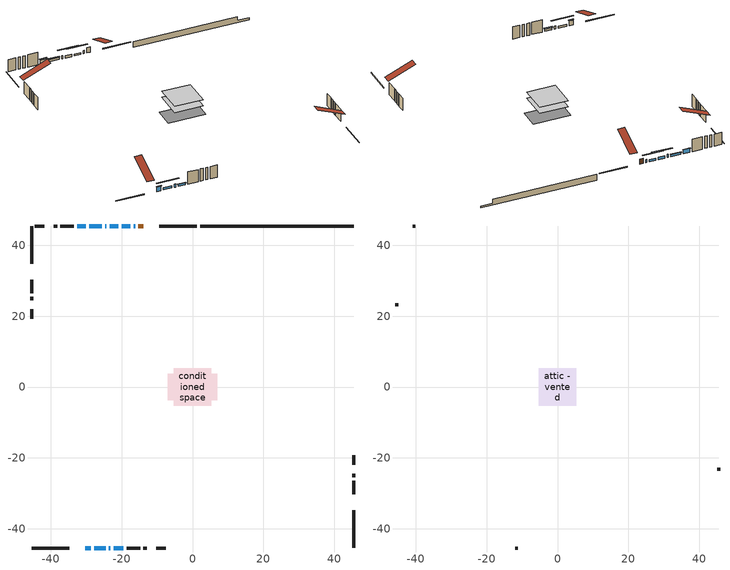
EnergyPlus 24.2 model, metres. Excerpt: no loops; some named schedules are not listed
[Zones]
conditioned space
 floor adiabatic (AdiabaticFloorConstruction): -5.32,-5.32 -5.32,5.32 5.32,5.32 5.32,-5.32 z3.97
 floor foundation (Slab1 construction): -7.03,-3.79 -7.03,3.79 7.03,3.79 7.03,-3.79 z-0.76
 wall outside (RimJoist1 construction): 1.25,45.47 -9.35,45.47 / -45.47,-45.47 -34.86,-45.47 / -45.47,45.47 -45.47,34.86 / 45.47,-45.47 45.47,-34.86 z1.53:1.83
 wall outside (AdiabaticWallConstruction 1): -13.98,45.47 -15.29,45.47 z1.53:3.56
 wall outside (AdiabaticWallConstruction): -16.22,45.47 -16.64,45.47 / -24.3,45.47 -24.64,45.47 / -23.6,-45.47 -23.18,-45.47 z1.53:2.75; -30.23,-45.47 -28.71,-45.47 z1.53:3.36; -17.57,45.47 -20,45.47 z1.53:2.24; -20.93,45.47 -23.37,45.47 z1.53:2.45; -27.78,-45.47 -24.52,-45.47 / -25.57,45.47 -29.22,45.47 / -22.25,-45.47 -19.51,-45.47 z1.53:2.34; -30.15,45.47 -32.59,45.47 z1.53:3.05
 wall outside (Wall1 construction): -33.52,45.47 -37.33,45.47 / -18.58,-45.47 -14.77,-45.47 / -45.47,30.23 -45.47,26.43 / 45.47,-30.23 45.47,-26.43 z1.53:6.41
 wall outside (Wall2 construction): -38.26,45.47 -39.21,45.47 / -13.84,-45.47 -12.89,-45.47 / -45.47,25.5 -45.47,24.55 / 45.47,-25.5 45.47,-24.55 z1.53:6.41
 wall outside (Wall4 construction): -41.83,45.47 -44.54,45.47 / -10.27,-45.47 -7.56,-45.47 / -45.47,21.93 -45.47,19.22 / 45.47,-21.93 45.47,-19.22 z1.53:6.41
 wall foundation (FoundationWall1 construction): 2.18,45.47,-0.76 2.18,45.47,1.53 41.14,45.47,1.53 41.14,45.47,0 45.47,45.47,0 45.47,45.47,-0.76
 window (WindowConstruction 4): -16.22,45.47 -16.64,45.47 z1.53:2.75
 window (WindowConstruction 3): -30.23,-45.47 -28.71,-45.47 z1.53:3.36
 window (WindowConstruction 7): -17.57,45.47 -20,45.47 z1.53:2.24
 window (WindowConstruction 8): -20.93,45.47 -23.37,45.47 z1.53:2.44
 window (WindowConstruction 9): -27.78,-45.47 -24.53,-45.47 z1.53:2.34
 window (WindowConstruction 5): -24.3,45.47 -24.64,45.47 z1.53:2.75
 window (WindowConstruction 6): -23.6,-45.47 -23.18,-45.47 z1.53:2.75
 window (WindowConstruction): -25.57,45.47 -29.22,45.47 z1.53:2.34
 window (WindowConstruction 1): -30.15,45.47 -32.59,45.47 z1.53:3.05
 window (WindowConstruction 2): -22.25,-45.47 -19.51,-45.47 z1.53:2.34
 door (Door): -13.98,45.47 -15.29,45.47 z1.53:3.56
 ceiling adiabatic (AdiabaticFloorConstruction): 5.32,-5.32 5.32,5.32 -5.32,5.32 -5.32,-5.32 z3.97
attic - vented
 floor to conditioned space (Floor1 construction Reversed): -5.32,-5.32 -5.32,5.32 5.32,5.32 5.32,-5.32 z6.41
 wall outside (Wall3 construction): -40.14,45.47 -40.9,45.47 / -11.96,-45.47 -11.2,-45.47 / -45.47,23.62 -45.47,22.85 / 45.47,-23.62 45.47,-22.85 z1.53:6.41
 roof outside (Roof1 construction): -13.05,45.47,6.41 -13.05,35.24,10.67 -10.28,35.24,10.67 -10.28,45.47,6.41; -31.16,-45.47,6.41 -31.16,-35.24,10.67 -33.93,-35.24,10.67 -33.93,-45.47,6.41; -45.47,31.16,6.41 -35.24,31.16,10.67 -35.24,33.93,10.67 -45.47,33.93,6.41; 45.47,-31.16,6.41 35.24,-31.16,10.67 35.24,-33.93,10.67 45.47,-33.93,6.41
shading: -28.51,-45.47 -30.44,-45.47 -30.44,-45.88 -28.51,-45.88 z3.56; -22.64,45.47 -14.93,45.47 -14.93,45.88 -22.64,45.88 z4.88; -26.01,45.47 -18.29,45.47 -18.29,45.88 -26.01,45.88 z5.08; -21.89,-45.47 -30.42,-45.47 -30.42,-45.88 -21.89,-45.88 z4.98; -29.43,45.47 -25.37,45.47 -25.37,45.88 -29.43,45.88 z2.54; -32.79,45.47 -29.95,45.47 -29.95,45.88 -32.79,45.88 z3.26; -19.3,-45.47 -22.45,-45.47 -22.45,-45.88 -19.3,-45.88 z2.54
[Building]
Building 1: Terrain=Suburbs
[Site:Location]
Halifax Intl AP_NS: Latitude {deg}=44.88; Longitude {deg}=-63.51; Time Zone {hr}=-4; Elevation {m}=145; Keep Site Location Information=Yes
[Site:GroundTemperature:Shallow]
3.15511, 1.33576, 1.19006, 2.05344, 5.51939, 8.9692, 11.96, 13.8546, 14.0156, 12.4746, 9.56009, 6.2161
[Site:WaterMainsTemperature]
Calculation Method=Schedule; Temperature Schedule=mains temperature schedule
[Material] Roughness=Rough; Thermal Absorptance=0.9
Name | Thickness {m} | Conductivity {W/m-K} | Density {kg/m3} | Specific Heat {J/kg-K} | Solar Absorptance | Visible Absorptance
asphalt or fiberglass shingles | 0.00635 | 0.162714 | 1121.4 | 1465.45 | 0.4 | 0.4
ceiling loosefill ins | 0.169333 | 0.0480833 | 16.02 | 1046.75 | 0.7 | 0.7
ceiling stud and cavity | 0.1397 | 0.134698 | 65.682 | 1177.47 | 0.7 | 0.7
concrete 4.0 in. | 0.1016 | 1.803125 | 2242.8 | 837.4 | 0.7 | 0.7
concrete 8.0 in. | 0.2032 | 1.803125 | 2242.8 | 837.4 | 0.7 | 0.7
door material | 0.04445 | 0.0451087 | 512.64 | 1214.23 | 0.7 | 0.7
exterior vertical ins | 0.0424921 | 0.029427 | 32.04 | 1214.23 | 0.7 | 0.7
floor covering | 0.0127 | 0.0433444 | 54.468 | 1339.84 | 0.6 | 0.6
floor rigid ins; wall rigid ins 1 | 0.512978 | 0.029427 | 32.04 | 1214.23 | 0.7 | 0.7
floor stud and cavity | 0.1397 | 1.75129 | 37.0049 | 1207.88 | 0.7 | 0.7
furniture material conditioned space 1 | 0.1524 | 0.115458 | 640.8 | 1214.23 | 0.6 | 0.6
gypsum board | 0.0127 | 0.160291 | 801 | 837.4 | 0.6 | 0.6
gypsum board 1 | 0.0127 | 0.160291 | 801 | 837.4 | 0.7 | 0.7
osb sheathing 0.5 in. | 0.0127 | 0.115458 | 512.64 | 1214.23 | 0.7 | 0.7
osb sheathing 0.75 in. | 0.01905 | 0.115458 | 512.64 | 1214.23 | 0.7 | 0.7
osb sheathing 2.0 in. | 0.0508 | 0.115458 | 512.64 | 1214.23 | 0.7 | 0.7
rim joist rigid ins; wall rigid ins | 0.051816 | 0.029427 | 32.04 | 1214.23 | 0.7 | 0.7
rim joist stud and cavity | 0.0508 | 0.0795687 | 125.044 | 1163.47 | 0.6 | 0.6
wall stud and cavity | 0.1397 | 0.52545 | 139.0536 | 1170.24 | 0.7 | 0.7
wall stud and cavity 1 | 0.1397 | 0.11004 | 139.0536 | 1170.24 | 0.7 | 0.7
wall stud and cavity 2 | 0.0889 | 6.9971 | 50.32683 | 1063.81 | 0.6 | 0.6
wall stud and cavity 3 | 0.1397 | 0.119607 | 139.0536 | 1170.24 | 0.7 | 0.7
wall stud and cavity 4 | 0.0889 | 0.380278 | 52.3479 | 1209.89 | 0.7 | 0.7
wall stud and cavity 5 | 0.0889 | 0.391764 | 83.0341 | 1211.67 | 0.7 | 0.7
wood siding | 0.0254 | 0.102417 | 544.68 | 1172.36 | 0.4 | 0.4
wood siding 1 | 0.00254 | 0.102417 | 544.68 | 1172.36 | 0.4 | 0.4
wood siding 2; wood siding 3; wood siding 4 | 0.0254 | 0.102417 | 544.68 | 1172.36 | 0.7 | 0.7
[WindowMaterial:SimpleGlazingSystem]
Name | U-Factor {W/m2-K} | Solar Heat Gain Coefficient
WindowMaterial | 2.94461 | 0.64
WindowMaterial 1 | 2.88499 | 0.7
WindowMaterial 2 | 2.95767 | 0.63
WindowMaterial 3 | 2.89408 | 0.69
WindowMaterial 4 | 2.986628 | 0.6
WindowMaterial 5 | 3.10359 | 0.5
WindowMaterial 6 | 2.95426 | 0.63
WindowMaterial 7 | 2.91452 | 0.67
WindowMaterial 8 | 2.96448 | 0.62
[Construction]
AdiabaticFloorConstruction: floor stud and cavity, floor rigid ins, osb sheathing 0.75 in., floor covering
AdiabaticWallConstruction: wood siding 3, wall rigid ins 1, wall stud and cavity 4, gypsum board
AdiabaticWallConstruction 1: wood siding 4, wall rigid ins 1, wall stud and cavity 4, gypsum board
Door: door material
Floor1 construction Reversed: gypsum board, ceiling stud and cavity, ceiling loosefill ins
FoundationWall1 construction: concrete 8.0 in., gypsum board 1
furniture construction conditioned space 1: furniture material conditioned space 1
PartitionWallConstruction: gypsum board, wall stud and cavity 5, gypsum board
RimJoist1 construction: wood siding 2, rim joist rigid ins, osb sheathing 2.0 in., rim joist stud and cavity
Roof1 construction: asphalt or fiberglass shingles
Slab1 construction: concrete 4.0 in.
Wall1 construction: wood siding, wall rigid ins, osb sheathing 0.5 in., wall stud and cavity, gypsum board
Wall2 construction: wood siding, osb sheathing 0.5 in., wall stud and cavity 1, gypsum board
Wall3 construction: wood siding 1, wall stud and cavity 2
Wall4 construction: wood siding, osb sheathing 0.5 in., wall stud and cavity 3, gypsum board
WindowConstruction: WindowMaterial
WindowConstruction 1: WindowMaterial 1
WindowConstruction 2: WindowMaterial 2
WindowConstruction 3: WindowMaterial 3
WindowConstruction 4; WindowConstruction 6: WindowMaterial 4
WindowConstruction 5: WindowMaterial 5
WindowConstruction 7: WindowMaterial 6
WindowConstruction 8: WindowMaterial 7
WindowConstruction 9: WindowMaterial 8
[Zone] Multiplier=1; Part of Total Floor Area=Yes
Name | Volume {m3}
attic - vented | 77.3482
conditioned space | 554.7
[Space]
Name | Zone | Volume {m3}
attic - vented 1 | attic - vented | 77.3482
conditioned space 1 | conditioned space | 554.7
[ZoneInfiltration:EffectiveLeakageArea]
infil attic - vented 1: Zone or Space=attic - vented 1; Schedule=Always On Discrete; Effective Air Leakage Area {cm2}=4059.94; Stack Coefficient=0.000635486; Wind Coefficient=1.70323e-05
[ZoneMixing]
whole house fan mix: Zone or Space=attic - vented; Schedule=Always On Continuous; Design Flow Rate Calculation Method=Flow/Zone; Design Flow Rate {m3/s}=0; Source Zone or Space=conditioned space
[SurfaceProperty:ExposedFoundationPerimeter]
Slab1: Exposed Perimeter Calculation Method=TotalExposedPerimeter; Total Exposed Perimeter {m}=43.283
[InternalMass] Zone or ZoneList=conditioned space; Space or SpaceList=conditioned space 1
Name | Construction | Surface Area {m2}
furniture mass conditioned space 1 | furniture construction conditioned space 1 | 88
partition wall mass | PartitionWallConstruction | 220
[Lights]
interior lighting: Zone or ZoneList or Space or SpaceList=conditioned space 1; Schedule=interior lighting schedule; Design Level Calculation Method=LightingLevel; Lighting Level {W}=343.2; Return Air Fraction=0; Fraction Radiant=0.6; Fraction Visible=0.2; Fraction Replaceable=1
[People]
occupants: Zone or ZoneList or Space or SpaceList=conditioned space 1; Number of People Schedule=occupants schedule; Number of People Calculation Method=People; Number of People=3; Fraction Radiant=0.314171; Sensible Heat Fraction=0.56303; Activity Level Schedule=occupants activity schedule; Carbon Dioxide Generation Rate {m3/s-W}=0; Enable ASHRAE 55 Comfort Warnings=No; Mean Radiant Temperature Calculation Type=EnclosureAveraged
[ElectricEquipment] Zone or ZoneList or Space or SpaceList=conditioned space 1; Design Level Calculation Method=EquipmentLevel
Name | Schedule | Design Level {W} | Fraction Latent | Fraction Radiant | Fraction Lost
clothes dryer | clothes dryer schedule | 140.772 | 0.015 | 0.081 | 0.85
clothes washer | clothes washer schedule | 32.1985 | 0.03 | 0.162 | 0.7
cooking range | cooking range schedule | 215.147 | 0.08 | 0.432 | 0.2
dishwasher | dishwasher schedule | 66.8632 | 0.3 | 0.18 | 0.4
fridge | fridge schedule | 72.9452 | 0 | 0.6 | 0
mech vent bath fan 0 | mech vent bath fan 0 schedule | 50.2 | 0 | 0 | 1
mech vent bath fan 1 | mech vent bath fan 1 schedule | 50.2 | 0 | 0 | 1
mech vent house fan | mech vent house fan schedule | 0 | 0 | 0 | 1
mech vent house fan cfis | mech vent house fan cfis schedule | 0 | 0 | 0 | 0
mech vent range fan 0 | mech vent range fan 0 schedule | 57 | 0 | 0 | 1
misc plug loads | misc plug loads schedule | 494.7 | 0.045 | 0.513 | 0.1
whole house fan | Always On Discrete | 0 | 0 | 0 | 1
[OtherEquipment] Zone or ZoneList or Space or SpaceList=conditioned space 1; Design Level Calculation Method=EquipmentLevel
Name | Fuel Type | Schedule | Design Level {W} | Fraction Latent | Fraction Radiant | Fraction Lost
clothes dryer 1 | Electricity | clothes dryer schedule | 0 | 0.015 | 0.081 | 0.85
cooking range 1 | Electricity | cooking range schedule | 0 | 0.08 | 0.432 | 0.2
general water use latent | None | general water use schedule | 62.594 | 1 | 0 | 0
general water use sensible | None | general water use schedule | -61.6891 | 0 | 0.6 | 0
mech vent house fan latent load | None | Always On Discrete | 0 | 1 | 0 | 0
mech vent house fan sensible load | None | Always On Discrete | 0 | 0 | 0 | 0
water heater energy adjustment1 | Electricity | Always On Discrete | 0.01 | 0 | 0 | 1
[ZoneInfiltration:DesignFlowRate] Zone or ZoneList or Space or SpaceList=conditioned space 1; Schedule=Always On Discrete; Design Flow Rate Calculation Method=Flow/Zone; Design Flow Rate {m3/s}=0
infil flow; natural vent flow; whole house fan flow
[ZoneControl:Thermostat]
conditioned space Thermostat: Zone or ZoneList=conditioned space; Control Type Schedule=conditioned space Thermostat Schedule; Control 1=conditioned space temperature setpoint; Temperature Difference Between Cutout And Setpoint {deltaC}=0
[ZoneHVAC:Baseboard:Convective:Electric]
electric baseboard: Availability Schedule=Always On Discrete; Heating Design Capacity {W}=11956.1; Efficiency=1
[AirLoopHVAC:UnitarySystem] Control Type=Load; Controlling Zone or Thermostat Location=conditioned space; Dehumidification Control Type=None; Availability Schedule=Always On Discrete; Fan Placement=BlowThrough; DX Heating Coil Sizing Ratio=1; Use DOAS DX Cooling Coil=No; Minimum Supply Air Temperature {C}=2; Latent Load Control=SensibleOnlyLoadControl; Cooling Supply Air Flow Rate Method=None; Heating Supply Air Flow Rate Method=SupplyAirFlowRate; Heating Supply Air Flow Rate {m3/s}=0.00141584; No Load Supply Air Flow Rate Method=SupplyAirFlowRate; No Load Supply Air Flow Rate {m3/s}=0; No Load Supply Air Flow Rate Control Set To Low Speed=Yes; Maximum Supply Air Temperature {C}=48.8889; Maximum Outdoor Dry-Bulb Temperature for Supplemental Heater Operation {C}=21; Ancillary On-Cycle Electric Power {W}=0; Ancillary Off-Cycle Electric Power {W}=0
Name | Supply Fan | Supply Air Fan Operating Mode Schedule | Heating Coil
unit heater unitary system | unit heater supply fan | unit heater auto fan schedule | unit heater htg coil
unit heater unitary system 1 | unit heater supply fan 1 | unit heater auto fan schedule 1 | unit heater htg coil 1
[Fan:SystemModel] Availability Schedule=Always On Discrete; Design Maximum Air Flow Rate {m3/s}=0.00141584; Speed Control Method=Discrete; Electric Power Minimum Flow Rate Fraction=0.2; Design Pressure Rise {Pa}=500; Motor Efficiency=1; Motor In Air Stream Fraction=1; Design Electric Power Consumption {W}=Autosize; Design Power Sizing Method=PowerPerFlow; Electric Power Per Unit Flow Rate Per Unit Pressure {W/((m3/s)-Pa)}=1.66667; Fan Total Efficiency=0.7; Motor Loss Radiative Fraction=0; Number of Speeds=1; Speed Flow Fraction 1=1; Speed Electric Power Fraction 1=1
Name | Electric Power Per Unit Flow Rate {W/(m3/s)}
unit heater supply fan | 28251.7
unit heater supply fan 1 | 1e-06
[Coil:Heating:Fuel] Availability Schedule=Always On Discrete; Fuel Type=OtherFuel1; Nominal Capacity {W}=0.293071; On Cycle Parasitic Electric Load {W}=0; Off Cycle Parasitic Fuel Load {W}=0
Name | Burner Efficiency
unit heater htg coil | 0.62
unit heater htg coil 1 | 0.35
[Zone equipment]
conditioned space: electric baseboard, unit heater unitary system, unit heater unitary system 1
[Foundation:Kiva]
Foundation Kiva 1: Initial Indoor Air Temperature {C}=18; Wall Height Above Grade {m}=1.53; Wall Depth Below Slab {m}=0.2032; Custom Block Material Name 1=exterior vertical ins; Custom Block Depth 1 {m}=2.28999; Custom Block X Position 1 {m}=0.2159; Custom Block Z Position 1 {m}=0
[Foundation:Kiva:Settings]
Soil Conductivity {W/m-K}=0.849921; Soil Density {kg/m3}=1842.3; Soil Specific Heat {J/kg-K}=418.7; Ground Solar Absorptivity=0.9; Ground Thermal Absorptivity=0.9; Ground Surface Roughness {m}=0.03; Far-Field Width {m}=40; Deep-Ground Boundary Condition=ZeroFlux; Deep-Ground Depth {m}=40; Minimum Cell Dimension {m}=0.2; Maximum Cell Growth Coefficient=3; Simulation Timestep=Timestep
[Exterior:Lights]
exterior lighting: Schedule=exterior lighting schedule; Design Level {W}=75.6
[EnergyManagementSystem:GlobalVariable]
infil_program_Qfan
infil_program_Qinf
natural_vent_program_Qnv
natural_vent_program_Qwhf
[EnergyManagementSystem:Sensor]
Name | Output:Variable or Output:Meter Index Key | Output:Variable or Output:Meter
airflow_gain | infil flow | Infiltration Sensible Heat Gain Energy
airflow_gain_1 | natural vent flow | Infiltration Sensible Heat Gain Energy
airflow_gain_2 | whole house fan flow | Infiltration Sensible Heat Gain Energy
airflow_loss | infil flow | Infiltration Sensible Heat Loss Energy
airflow_loss_1 | natural vent flow | Infiltration Sensible Heat Loss Energy
airflow_loss_2 | whole house fan flow | Infiltration Sensible Heat Loss Energy
clg_load_cond |  | Cooling:EnergyTransfer:Zone:CONDITIONED SPACE
clg_sp_s; clg_sp_s_1 | cooling setpoint | Schedule Value
clothes_dryer_exhaust_0_sch_s | clothes dryer exhaust 0 schedule | Schedule Value
conditioned_space_clg_unmet_s | conditioned space | Zone Cooling Setpoint Not Met Time
conditioned_space_htg_unmet_s | conditioned space | Zone Heating Setpoint Not Met Time
cool_season | cooling season schedule | Schedule Value
fridge_tin_s | conditioned space | Zone Mean Air Temperature
htg_load_cond |  | Heating:EnergyTransfer:Zone:CONDITIONED SPACE
htg_sp_s; htg_sp_s_1 | heating setpoint | Schedule Value
ig_ee_conv | clothes dryer | Electric Equipment Convective Heating Energy
ig_ee_conv_2 | cooking range | Electric Equipment Convective Heating Energy
ig_ee_conv_4 | fridge | Electric Equipment Convective Heating Energy
ig_ee_conv_5 | misc plug loads | Electric Equipment Convective Heating Energy
ig_ee_conv_6 | whole house fan | Electric Equipment Convective Heating Energy
ig_ee_rad | clothes dryer | Electric Equipment Radiant Heating Energy
ig_ee_rad_2 | cooking range | Electric Equipment Radiant Heating Energy
ig_ee_rad_4 | fridge | Electric Equipment Radiant Heating Energy
ig_ee_rad_5 | misc plug loads | Electric Equipment Radiant Heating Energy
ig_ee_rad_6 | whole house fan | Electric Equipment Radiant Heating Energy
ig_lgt_conv | interior lighting | Lights Convective Heating Energy
ig_lgt_rad | interior lighting | Lights Radiant Heating Energy
ig_lgt_vis | interior lighting | Lights Visible Radiation Heating Energy
ig_oe_conv | clothes dryer 1 | Other Equipment Convective Heating Energy
ig_oe_conv_1 | cooking range 1 | Other Equipment Convective Heating Energy
ig_oe_conv_2 | general water use latent | Other Equipment Convective Heating Energy
ig_oe_conv_3 | general water use sensible | Other Equipment Convective Heating Energy
ig_oe_conv_4 | water heater energy adjustment1 | Other Equipment Convective Heating Energy
ig_oe_rad | clothes dryer 1 | Other Equipment Radiant Heating Energy
ig_oe_rad_1 | cooking range 1 | Other Equipment Radiant Heating Energy
ig_oe_rad_2 | general water use latent | Other Equipment Radiant Heating Energy
ig_oe_rad_3 | general water use sensible | Other Equipment Radiant Heating Energy
ig_oe_rad_4 | water heater energy adjustment1 | Other Equipment Radiant Heating Energy
ig_ppl_conv | occupants | People Convective Heating Energy
ig_ppl_rad | occupants | People Radiant Heating Energy
im_conv | furniture mass conditioned space 1 | Surface Inside Face Convection Heat Gain Energy
im_conv_1 | partition wall mass | Surface Inside Face Convection Heat Gain Energy
im_ig | furniture mass conditioned space 1 | Surface Inside Face Internal Gains Radiation Heat Gain Energy
im_ig_1 | partition wall mass | Surface Inside Face Internal Gains Radiation Heat Gain Energy
im_lgt | furniture mass conditioned space 1 | Surface Inside Face Lights Radiation Heat Gain Energy
im_lgt_1 | partition wall mass | Surface Inside Face Lights Radiation Heat Gain Energy
im_sol | furniture mass conditioned space 1 | Surface Inside Face Solar Radiation Heat Gain Energy
im_sol_1 | partition wall mass | Surface Inside Face Solar Radiation Heat Gain Energy
im_surf | furniture mass conditioned space 1 | Surface Inside Face Net Surface Thermal Radiation Heat Gain Energy
im_surf_1 | partition wall mass | Surface Inside Face Net Surface Thermal Radiation Heat Gain Energy
mech_vent_bath_fan_0_sch_s | mech vent bath fan 0 schedule | Schedule Value
mech_vent_bath_fan_1_sch_s | mech vent bath fan 1 schedule | Schedule Value
mech_vent_range_fan_0_sch_s | mech vent range fan 0 schedule | Schedule Value
mv_conv | mech vent bath fan 0 | Electric Equipment Convective Heating Energy
mv_conv_1 | mech vent bath fan 1 | Electric Equipment Convective Heating Energy
mv_conv_2 | mech vent house fan | Electric Equipment Convective Heating Energy
mv_conv_3 | mech vent house fan cfis | Electric Equipment Convective Heating Energy
mv_conv_4 | mech vent range fan 0 | Electric Equipment Convective Heating Energy
mv_conv_5 | mech vent house fan latent load | Other Equipment Convective Heating Energy
mv_conv_6 | mech vent house fan sensible load | Other Equipment Convective Heating Energy
mv_rad | mech vent bath fan 0 | Electric Equipment Radiant Heating Energy
mv_rad_1 | mech vent bath fan 1 | Electric Equipment Radiant Heating Energy
mv_rad_2 | mech vent house fan | Electric Equipment Radiant Heating Energy
mv_rad_3 | mech vent house fan cfis | Electric Equipment Radiant Heating Energy
mv_rad_4 | mech vent range fan 0 | Electric Equipment Radiant Heating Energy
mv_rad_5 | mech vent house fan latent load | Other Equipment Radiant Heating Energy
mv_rad_6 | mech vent house fan sensible load | Other Equipment Radiant Heating Energy
natural_vent_s | natural vent schedule | Schedule Value
out_pb_s |  | Site Outdoor Air Barometric Pressure
out_wt_s |  | Site Outdoor Air Humidity Ratio
site_vw_s |  | Site Wind Speed
ss_back_out | Window1 | Surface Window Shortwave from Zone Back Out Window Heat Transfer Rate
ss_back_out_1 | Window11 | Surface Window Shortwave from Zone Back Out Window Heat Transfer Rate
ss_back_out_2 | Window12 | Surface Window Shortwave from Zone Back Out Window Heat Transfer Rate
ss_back_out_3 | Window14 | Surface Window Shortwave from Zone Back Out Window Heat Transfer Rate
ss_back_out_4 | Window15 | Surface Window Shortwave from Zone Back Out Window Heat Transfer Rate
ss_back_out_5 | Window2 | Surface Window Shortwave from Zone Back Out Window Heat Transfer Rate
ss_back_out_6 | Window3 | Surface Window Shortwave from Zone Back Out Window Heat Transfer Rate
ss_back_out_7 | Window4 | Surface Window Shortwave from Zone Back Out Window Heat Transfer Rate
ss_back_out_8 | Window7 | Surface Window Shortwave from Zone Back Out Window Heat Transfer Rate
ss_back_out_9 | Window8 | Surface Window Shortwave from Zone Back Out Window Heat Transfer Rate
ss_conv | Door1 | Surface Inside Face Convection Heat Gain Energy
ss_conv_1 | Window1 | Surface Inside Face Convection Heat Gain Energy
ss_conv_10 | Window8 | Surface Inside Face Convection Heat Gain Energy
ss_conv_2 | Window11 | Surface Inside Face Convection Heat Gain Energy
ss_conv_3 | Window12 | Surface Inside Face Convection Heat Gain Energy
ss_conv_4 | Window14 | Surface Inside Face Convection Heat Gain Energy
ss_conv_5 | Window15 | Surface Inside Face Convection Heat Gain Energy
ss_conv_6 | Window2 | Surface Inside Face Convection Heat Gain Energy
ss_conv_7 | Window3 | Surface Inside Face Convection Heat Gain Energy
ss_conv_8 | Window4 | Surface Inside Face Convection Heat Gain Energy
ss_conv_9 | Window7 | Surface Inside Face Convection Heat Gain Energy
ss_ig | Door1 | Surface Inside Face Internal Gains Radiation Heat Gain Energy
ss_ig_1 | Window1 | Surface Inside Face Internal Gains Radiation Heat Gain Energy
ss_ig_10 | Window8 | Surface Inside Face Internal Gains Radiation Heat Gain Energy
ss_ig_2 | Window11 | Surface Inside Face Internal Gains Radiation Heat Gain Energy
ss_ig_3 | Window12 | Surface Inside Face Internal Gains Radiation Heat Gain Energy
ss_ig_4 | Window14 | Surface Inside Face Internal Gains Radiation Heat Gain Energy
ss_ig_5 | Window15 | Surface Inside Face Internal Gains Radiation Heat Gain Energy
ss_ig_6 | Window2 | Surface Inside Face Internal Gains Radiation Heat Gain Energy
ss_ig_7 | Window3 | Surface Inside Face Internal Gains Radiation Heat Gain Energy
ss_ig_8 | Window4 | Surface Inside Face Internal Gains Radiation Heat Gain Energy
ss_ig_9 | Window7 | Surface Inside Face Internal Gains Radiation Heat Gain Energy
ss_lgt | Door1 | Surface Inside Face Lights Radiation Heat Gain Energy
ss_sol | Door1 | Surface Inside Face Solar Radiation Heat Gain Energy
ss_surf | Door1 | Surface Inside Face Net Surface Thermal Radiation Heat Gain Energy
ss_surf_1 | Window1 | Surface Inside Face Net Surface Thermal Radiation Heat Gain Energy
ss_surf_10 | Window8 | Surface Inside Face Net Surface Thermal Radiation Heat Gain Energy
ss_surf_2 | Window11 | Surface Inside Face Net Surface Thermal Radiation Heat Gain Energy
ss_surf_3 | Window12 | Surface Inside Face Net Surface Thermal Radiation Heat Gain Energy
ss_surf_4 | Window14 | Surface Inside Face Net Surface Thermal Radiation Heat Gain Energy
ss_surf_5 | Window15 | Surface Inside Face Net Surface Thermal Radiation Heat Gain Energy
ss_surf_6 | Window2 | Surface Inside Face Net Surface Thermal Radiation Heat Gain Energy
ss_surf_7 | Window3 | Surface Inside Face Net Surface Thermal Radiation Heat Gain Energy
ss_surf_8 | Window4 | Surface Inside Face Net Surface Thermal Radiation Heat Gain Energy
ss_surf_9 | Window7 | Surface Inside Face Net Surface Thermal Radiation Heat Gain Energy
ss_trans_in | Window1 | Surface Window Transmitted Solar Radiation Rate
ss_trans_in_1 | Window11 | Surface Window Transmitted Solar Radiation Rate
ss_trans_in_2 | Window12 | Surface Window Transmitted Solar Radiation Rate
ss_trans_in_3 | Window14 | Surface Window Transmitted Solar Radiation Rate
ss_trans_in_4 | Window15 | Surface Window Transmitted Solar Radiation Rate
ss_trans_in_5 | Window2 | Surface Window Transmitted Solar Radiation Rate
ss_trans_in_6 | Window3 | Surface Window Transmitted Solar Radiation Rate
ss_trans_in_7 | Window4 | Surface Window Transmitted Solar Radiation Rate
ss_trans_in_8 | Window7 | Surface Window Transmitted Solar Radiation Rate
ss_trans_in_9 | Window8 | Surface Window Transmitted Solar Radiation Rate
